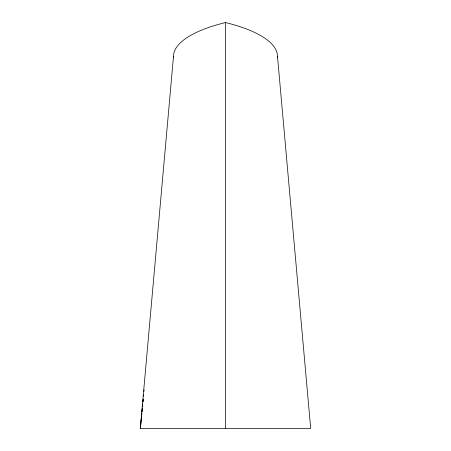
<?xml version="1.0" encoding="UTF-8"?>
<svg xmlns="http://www.w3.org/2000/svg" width="451" height="451" viewBox="0 0 451 451"><rect width="100%" height="100%" fill="white"/><g stroke="black" fill="none" stroke-linecap="round" stroke-linejoin="round"><path stroke-width="0.68" d="M277.399 57.813L277.506 56.414A130.018 42.332 0 0 0 225.5 22.55A130.018 42.332 0 0 0 173.494 56.414L140.312 428.45L310.688 428.45L277.506 56.414M140.391 428.45L140.943 422.846M141.078 421.443L141.355 418.641M141.563 416.538L141.839 413.736M142.042 411.633L142.319 408.826M142.527 406.729L142.73 404.626M143.006 401.818L143.215 399.716M140.312 428.45L141.828 413.031M141.969 411.633L142.313 408.127M142.448 406.729L142.725 403.921M142.933 401.818L143.209 399.017M143.486 396.215L143.627 394.811M143.97 391.31L144.106 389.906M173.494 56.414L173.601 57.813M225.5 22.55L225.5 428.45"/></g></svg>
